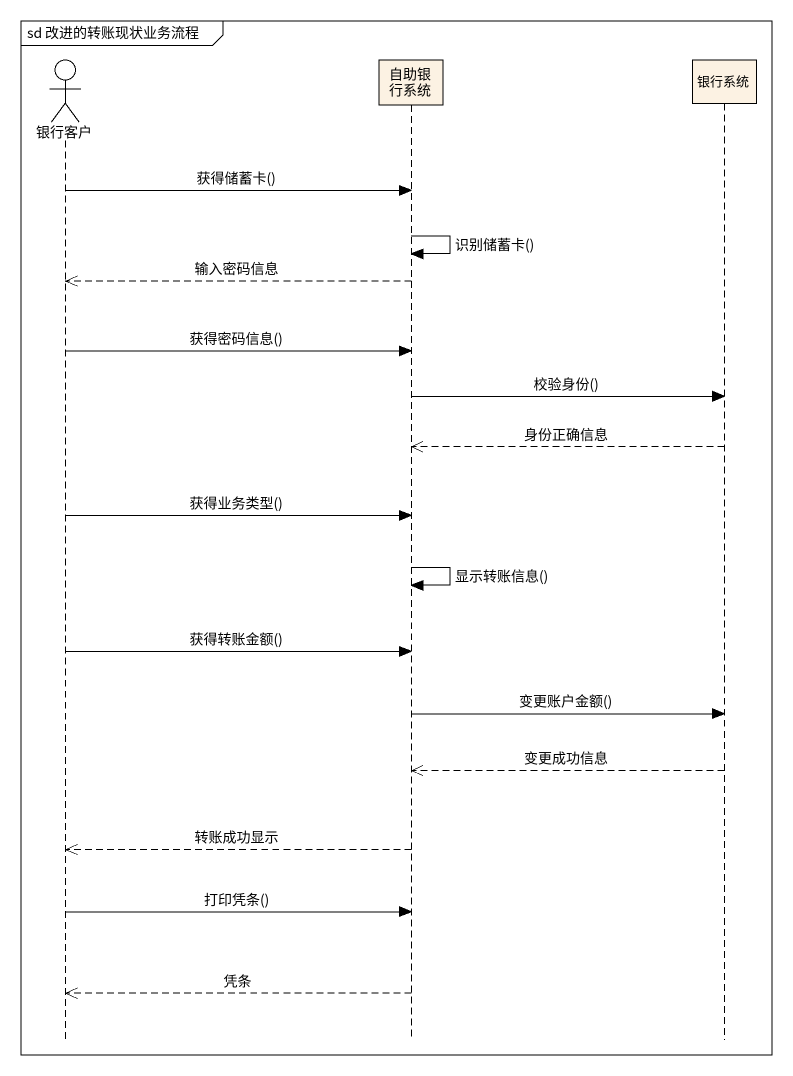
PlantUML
@startuml
mainframe sd 改进的转账现状业务流程
hide footbox
actor 银行客户
participant 自助银行系统
participant 银行系统

银行客户 -> 自助银行系统 : 获得储蓄卡()
自助银行系统 -> 自助银行系统 : 识别储蓄卡()
自助银行系统 -->> 银行客户 : 输入密码信息
银行客户 -> 自助银行系统 : 获得密码信息()
自助银行系统 -> 银行系统 : 校验身份()
银行系统 -->> 自助银行系统 : 身份正确信息
银行客户 -> 自助银行系统 : 获得业务类型()
自助银行系统 -> 自助银行系统 : 显示转账信息()
银行客户 -> 自助银行系统 : 获得转账金额()
自助银行系统 -> 银行系统 : 变更账户金额()
银行系统 -->> 自助银行系统 : 变更成功信息
自助银行系统 -->> 银行客户 : 转账成功显示
银行客户 -> 自助银行系统 : 打印凭条()
自助银行系统 -->> 银行客户 : 凭条
@enduml
